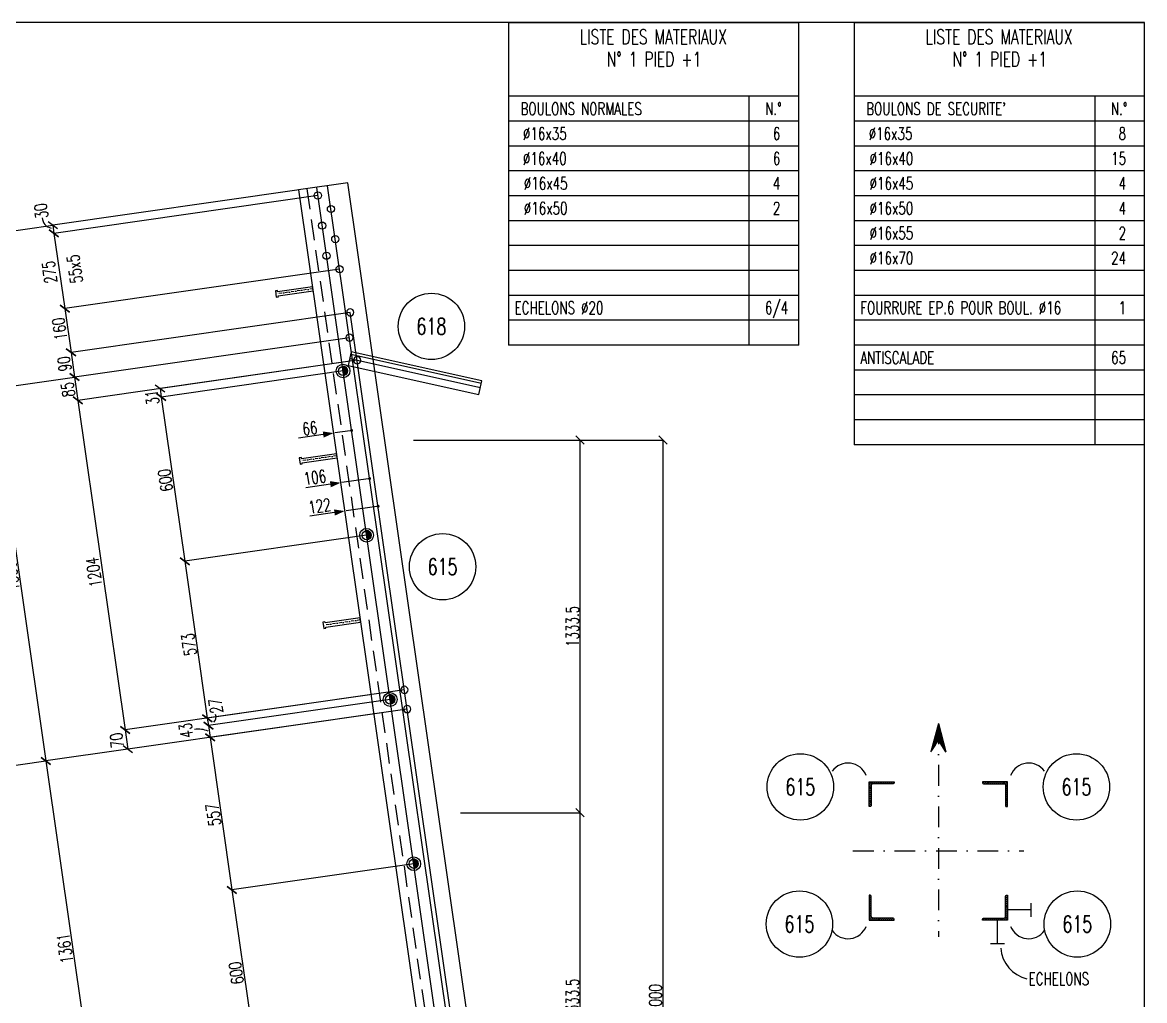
# Model space of a CAD drawing. Extents: x 59442 to 71607, y -56371 to -47761.
# Drawn here: x 67550 to 71607, y -51298 to -47761 of the extents above; entities that cross this region are included whole.
import ezdxf
from ezdxf.enums import TextEntityAlignment as Align

# ---------------------------------------------------------------- set-up
doc = ezdxf.new("R2010")
doc.units = 0
doc.header["$LTSCALE"] = 150
doc.header["$MEASUREMENT"] = 0
doc.linetypes.add('DASHDOT', pattern=[1, 0.5, -0.25, 0, -0.25])
doc.linetypes.add('DASHED', pattern=[0.75, 0.5, -0.25])
doc.layers.get('0').update_dxf_attribs({"linetype": 'CONTINUOUS'})
doc.layers.get('DEFPOINTS').update_dxf_attribs({"linetype": 'CONTINUOUS'})
for name, color, linetype in [('ASSI', 3, 'CONTINUOUS'), ('BOLLINI_1', 7, 'CONTINUOUS'), ('Echelon', 3, 'CONTINUOUS'), ('FORI', 2, 'CONTINUOUS'), ('LINEA_ANG', 2, 'CONTINUOUS'), ('LM', 7, 'CONTINUOUS'), ('LS', 7, 'CONTINUOUS'), ('MZ', 6, 'DASHDOT'), ('QT_MAL', 7, 'CONTINUOUS'), ('QT_MPR', 7, 'CONTINUOUS'), ('QT_MSP', 7, 'CONTINUOUS'), ('TRAT-Y', 7, 'DASHED')]:
    doc.layers.add(name, color=color, linetype=linetype)
doc.styles.add('QUOTE', font='ROMANS8.SHX', dxfattribs={"width": 0.7})
doc.styles.add('RD', font='ROMAND8.SHX', dxfattribs={"width": 0.7})
doc.styles.add('RQL', font='ROMANS8.SHX', dxfattribs={"width": 0.7})
doc.styles.add('RS', font='ROMANS8.shx', dxfattribs={"width": 0.7})
doc.styles.get("Standard").update_dxf_attribs({"font": 'ROMANS8.SHX', "width": 0.7})
doc.dimstyles.new('FRECCE1', dxfattribs={"dimtxt": 45, "dimasz": 5, "dimexe": 0, "dimexo": 0, "dimgap": 1, "dimtad": 1, "dimdec": 0, "dimzin": 0, "dimdsep": 46, "dimtxsty": 'RS', "dimblk1": 'QUOTP', "dimblk2": 'QUOTF', "dimsah": 1, "dimcen": 0, "dimclrd": 2, "dimclre": 2, "dimclrt": 7, "dimadec": 0, "dimazin": 0, "dimtfac": 1, "dimtdec": 0, "dimtix": 1, "dimtmove": 2, "dimatfit": 3, "dimldrblk": 'QUOTP', "dimfxl": 1, "dimtolj": 1, "dimtzin": 0, "dimarcsym": 0})
doc.dimstyles.new('TRATTO', dxfattribs={"dimscale": 0, "dimtxt": 45, "dimasz": 30, "dimexe": 0, "dimexo": 0, "dimgap": 5, "dimtad": 1, "dimrnd": 0.5, "dimdsep": 46, "dimtxsty": 'RS', "dimblk1": 'OBLIQUE', "dimblk2": 'OBLIQUE', "dimsah": 1, "dimcen": 0.09, "dimclrd": 2, "dimclre": 2, "dimclrt": 7, "dimadec": 0, "dimazin": 0, "dimtfac": 1, "dimtix": 1, "dimtmove": 2, "dimatfit": 3, "dimfxl": 1, "dimtolj": 1, "dimtzin": 0, "dimarcsym": 0})

# ---------------------------------------------------------------- blocks, each defined once
blk = doc.blocks.new('16')
blk.add_circle((0, 0), 1)
blk = doc.blocks.new('ASSE98')
blk.add_line((0, 0), (1, 0))
at = {"color": 7, "style": 'QUOTE', "width": 0.5, "flags": 1}
for tag, p in [('TI', (1.38308, 6.82731)), ('DI_S', (1.38308, 6.42178)), ('D_S', (1.38308, 6.02092)), ('E_S', (1.38308, 5.68065)), ('NFORI', (1.36454, 5.29792)), ('ALAR', (1.36349, 4.93246)), ('FAM', (1.3775, 4.54645)), ('ALA', (1.38308, 4.19257)), ('DISP2', (1.38308, 3.84971)), ('DISP1', (1.38308, 3.50686)), ('PINZAF', (1.38308, 3.164)), ('PINZAI', (1.38308, 2.82114)), ('TRP', (1.38308, 2.47829)), ('NP', (1.38308, 2.13543)), ('SV', (1.38308, 1.79257)), ('PESO', (1.38308, 1.44971)), ('QUA', (1.38308, 1.10686)), ('LUN', (1.38308, 0.764)), ('PROF', (1.38308, 0.42114)), ('POS', (1.38308, 0.07829))]:
    blk.add_attdef(tag, p, '', height=0.2, dxfattribs=at)
at = {"color": 7, "flags": 1}
for tag, p in [('LAV1', (3.07431, 6.82847)), ('LAV2', (3.07431, 6.49513)), ('LAV3', (3.07431, 6.1618)), ('LAV4', (3.07431, 5.82847)), ('LAV5', (3.07431, 5.49513)), ('LAV6', (3.07431, 5.1618)), ('LAV7', (3.07431, 4.82847)), ('LAV8', (3.07431, 4.49513)), ('LAV9', (3.07431, 4.1618)), ('LAV10', (3.07431, 3.82847))]:
    blk.add_attdef(tag, p, '', height=0.2, dxfattribs=at)
blk = doc.blocks.new('_OBLIQUE')
at = {"color": 0, "linetype": 'ByBlock'}
blk.add_line((-0.5, -0.5), (0.5, 0.5), dxfattribs=at)
blk = doc.blocks.new('*D18')
at = {"layer": 'DEFPOINTS', "color": 0, "transparency": 16777216}
for p in [(66150.8, -49271.5), (67634.6, -50431.5), (66328, -50619)]:
    blk.add_point(p, dxfattribs=at)
at = {"layer": 'QT_MPR', "color": 2, "lineweight": -2, "transparency": 16777216}
for p, q in [((66150.8, -49271.5), (67441.6, -49086.3)), ((67441.6, -49086.3), (67634.6, -50431.5)), ((66328, -50619), (67634.6, -50431.5))]:
    blk.add_line(p, q, dxfattribs=at)
at = {"layer": 'QT_MPR', "color": 2, "lineweight": -2, "transparency": 16777216, "xscale": 30, "yscale": 30, "zscale": 30}
for p, rotation in [((67441.6, -49086.3), 98.16615670567514), ((67634.6, -50431.5), 278.1661567056751)]:
    blk.add_blockref('_OBLIQUE', p, dxfattribs=dict(at, rotation=rotation))
at = {"layer": 'QT_MPR', "color": 7, "transparency": 16777216, "insert": (67510.9, -49762.8), "char_height": 45, "attachment_point": 5, "rotation": 98.1662, "style": 'RS'}
blk.add_mtext('\\A1;1359', dxfattribs=at)
blk = doc.blocks.new('*D19')
at = {"layer": 'DEFPOINTS', "color": 0, "transparency": 16777216}
for p in [(66328, -50619), (67827.9, -51778.9), (66521.3, -51966.4)]:
    blk.add_point(p, dxfattribs=at)
at = {"layer": 'QT_MPR', "color": 2, "lineweight": -2, "transparency": 16777216}
for p, q in [((66328, -50619), (67634.6, -50431.5)), ((67634.6, -50431.5), (67827.9, -51778.9)), ((66521.3, -51966.4), (67827.9, -51778.9))]:
    blk.add_line(p, q, dxfattribs=at)
at = {"layer": 'QT_MPR', "color": 2, "lineweight": -2, "transparency": 16777216, "xscale": 30, "yscale": 30, "zscale": 30}
for p, rotation in [((67634.6, -50431.5), 98.16615670567514), ((67827.9, -51778.9), 278.1661567056751)]:
    blk.add_blockref('_OBLIQUE', p, dxfattribs=dict(at, rotation=rotation))
at = {"layer": 'QT_MPR', "color": 7, "transparency": 16777216, "insert": (67704, -51109.1), "char_height": 45, "attachment_point": 5, "rotation": 98.1662, "style": 'RS'}
blk.add_mtext('\\A1;1361', dxfattribs=at)
blk = doc.blocks.new('*D34')
at = {"layer": 'DEFPOINTS', "color": 0, "transparency": 16777216}
for p in [(68550.6, -48366.7), (68618.2, -48387.1), (67663.9, -48524)]:
    blk.add_point(p, dxfattribs=at)
at = {"layer": 'QT_MPR', "color": 2, "lineweight": -2, "transparency": 16777216}
for p, q in [((68550.6, -48366.7), (67659.7, -48494.5)), ((68618.2, -48387.1), (67663.9, -48524)), ((67659.7, -48494.5), (67663.9, -48524))]:
    blk.add_line(p, q, dxfattribs=at)
at = {"layer": 'QT_MPR', "color": 2, "lineweight": -2, "transparency": 16777216, "xscale": 30, "yscale": 30, "zscale": 30}
for p, rotation in [((67659.7, -48494.5), 98.16615670567491), ((67663.9, -48524), 278.1661567056749)]:
    blk.add_blockref('_OBLIQUE', p, dxfattribs=dict(at, rotation=rotation))
at = {"layer": 'QT_MPR', "color": 7, "transparency": 16777216, "insert": (67617.9, -48443), "char_height": 45, "attachment_point": 5, "rotation": 98.1662, "style": 'RS'}
blk.add_mtext('\\A1;30', dxfattribs=at)
blk = doc.blocks.new('*D35')
at = {"layer": 'DEFPOINTS', "color": 0, "transparency": 16777216}
for p in [(68618.2, -48387.1), (68696.8, -48653.6), (67703, -48796.2)]:
    blk.add_point(p, dxfattribs=at)
at = {"layer": 'QT_MPR', "color": 2, "lineweight": -2, "transparency": 16777216}
for p, q in [((68618.2, -48387.1), (67663.9, -48524)), ((67663.9, -48524), (67703, -48796.2)), ((68696.8, -48653.6), (67703, -48796.2))]:
    blk.add_line(p, q, dxfattribs=at)
at = {"layer": 'QT_MPR', "color": 2, "lineweight": -2, "transparency": 16777216, "xscale": 30, "yscale": 30, "zscale": 30}
for p, rotation in [((67663.9, -48524), 98.16615670567491), ((67703, -48796.2), 278.1661567056749)]:
    blk.add_blockref('_OBLIQUE', p, dxfattribs=dict(at, rotation=rotation))
at = {"layer": 'QT_MPR', "color": 7, "transparency": 16777216, "insert": (67739.1, -48652.7), "char_height": 45, "attachment_point": 5, "rotation": 98.1662, "style": 'RS'}
blk.add_mtext('\\A1;55x5', dxfattribs=at)
blk = doc.blocks.new('*D36')
at = {"layer": 'DEFPOINTS', "color": 0, "transparency": 16777216}
for p in [(68618.2, -48387.1), (68696.8, -48653.6), (67703, -48796.2)]:
    blk.add_point(p, dxfattribs=at)
at = {"layer": 'QT_MPR', "color": 2, "lineweight": -2, "transparency": 16777216}
for p, q in [((68618.2, -48387.1), (67663.9, -48524)), ((67663.9, -48524), (67703, -48796.2)), ((68696.8, -48653.6), (67703, -48796.2))]:
    blk.add_line(p, q, dxfattribs=at)
at = {"layer": 'QT_MPR', "color": 2, "lineweight": -2, "transparency": 16777216, "xscale": 30, "yscale": 30, "zscale": 30}
for p, rotation in [((67663.9, -48524), 98.16615670567491), ((67703, -48796.2), 278.1661567056749)]:
    blk.add_blockref('_OBLIQUE', p, dxfattribs=dict(at, rotation=rotation))
at = {"layer": 'QT_MPR', "color": 7, "transparency": 16777216, "insert": (67648.4, -48664.4), "char_height": 45, "attachment_point": 5, "rotation": 98.1662, "style": 'RS'}
blk.add_mtext('\\A1;275', dxfattribs=at)
blk = doc.blocks.new('*D37')
at = {"layer": 'DEFPOINTS', "color": 0, "transparency": 16777216}
for p in [(68696.8, -48653.6), (68735.4, -48809.7), (67725.7, -48954.6)]:
    blk.add_point(p, dxfattribs=at)
at = {"layer": 'QT_MPR', "color": 2, "lineweight": -2, "transparency": 16777216}
for p, q in [((68696.8, -48653.6), (67703, -48796.2)), ((67703, -48796.2), (67725.7, -48954.6)), ((68735.4, -48809.7), (67725.7, -48954.6))]:
    blk.add_line(p, q, dxfattribs=at)
at = {"layer": 'QT_MPR', "color": 2, "lineweight": -2, "transparency": 16777216, "xscale": 30, "yscale": 30, "zscale": 30}
for p, rotation in [((67703, -48796.2), 98.16615670567491), ((67725.7, -48954.6), 278.1661567056749)]:
    blk.add_blockref('_OBLIQUE', p, dxfattribs=dict(at, rotation=rotation))
at = {"layer": 'QT_MPR', "color": 7, "transparency": 16777216, "insert": (67684.2, -48869.4), "char_height": 45, "attachment_point": 5, "rotation": 98.1662, "style": 'RS'}
blk.add_mtext('\\A1;160', dxfattribs=at)
blk = doc.blocks.new('*D38')
at = {"layer": 'DEFPOINTS', "color": 0, "transparency": 16777216}
for p in [(68735.4, -48809.7), (68732.3, -48901.1), (67738.5, -49043.7)]:
    blk.add_point(p, dxfattribs=at)
at = {"layer": 'QT_MPR', "color": 2, "lineweight": -2, "transparency": 16777216}
for p, q in [((68735.4, -48809.7), (67725.7, -48954.6)), ((68732.3, -48901.1), (67738.5, -49043.7)), ((67725.7, -48954.6), (67738.5, -49043.7))]:
    blk.add_line(p, q, dxfattribs=at)
at = {"layer": 'QT_MPR', "color": 2, "lineweight": -2, "transparency": 16777216, "xscale": 30, "yscale": 30, "zscale": 30}
for p, rotation in [((67725.7, -48954.6), 98.16615670567491), ((67738.5, -49043.7), 278.1661567056749)]:
    blk.add_blockref('_OBLIQUE', p, dxfattribs=dict(at, rotation=rotation))
at = {"layer": 'QT_MPR', "color": 7, "transparency": 16777216, "insert": (67701.7, -48995.8), "char_height": 45, "attachment_point": 5, "rotation": 98.1662, "style": 'RS'}
blk.add_mtext('\\A1;90', dxfattribs=at)
blk = doc.blocks.new('*D39')
at = {"layer": 'DEFPOINTS', "color": 0, "transparency": 16777216}
for p in [(68732.3, -48901.1), (68760.2, -48983), (67750.6, -49127.8)]:
    blk.add_point(p, dxfattribs=at)
at = {"layer": 'QT_MPR', "color": 2, "lineweight": -2, "transparency": 16777216}
for p, q in [((68732.3, -48901.1), (67738.5, -49043.7)), ((68760.2, -48983), (67750.6, -49127.8)), ((67738.5, -49043.7), (67750.6, -49127.8))]:
    blk.add_line(p, q, dxfattribs=at)
at = {"layer": 'QT_MPR', "color": 2, "lineweight": -2, "transparency": 16777216, "xscale": 30, "yscale": 30, "zscale": 30}
for p, rotation in [((67738.5, -49043.7), 98.16615670567514), ((67750.6, -49127.8), 278.1661567056751)]:
    blk.add_blockref('_OBLIQUE', p, dxfattribs=dict(at, rotation=rotation))
at = {"layer": 'QT_MPR', "color": 7, "transparency": 16777216, "insert": (67714.4, -49088.9), "char_height": 45, "attachment_point": 5, "rotation": 98.1662, "style": 'RS'}
blk.add_mtext('\\A1;85', dxfattribs=at)
blk = doc.blocks.new('*D40')
at = {"layer": 'DEFPOINTS', "color": 0, "transparency": 16777216}
for p in [(68760.2, -48983), (68931.3, -50174.7), (67921.6, -50319.6)]:
    blk.add_point(p, dxfattribs=at)
at = {"layer": 'QT_MPR', "color": 2, "lineweight": -2, "transparency": 16777216}
for p, q in [((68760.2, -48983), (67750.6, -49127.8)), ((67750.6, -49127.8), (67921.6, -50319.6)), ((68931.3, -50174.7), (67921.6, -50319.6))]:
    blk.add_line(p, q, dxfattribs=at)
at = {"layer": 'QT_MPR', "color": 2, "lineweight": -2, "transparency": 16777216, "xscale": 30, "yscale": 30, "zscale": 30}
for p, rotation in [((67750.6, -49127.8), 98.16615670567514), ((67921.6, -50319.6), 278.1661567056751)]:
    blk.add_blockref('_OBLIQUE', p, dxfattribs=dict(at, rotation=rotation))
at = {"layer": 'QT_MPR', "color": 7, "transparency": 16777216, "insert": (67808.7, -49748.8), "char_height": 45, "attachment_point": 5, "rotation": 98.1662, "style": 'RS'}
blk.add_mtext('\\A1;1204', dxfattribs=at)
blk = doc.blocks.new('QUOTP')
at = {"layer": 'ASSI', "color": 2, "const_width": 1.07}
blk.add_lwpolyline([(-0.53, 0, 1), (0.53, 0, 1)], format="xyb", close=True, dxfattribs=at)
blk = doc.blocks.new('QUOTF')
at = {"layer": 'LS', "color": 2}
blk.add_line((7.5, 0), (25.5, 0), dxfattribs=at)
blk.add_solid([(7.5, 2.25), (0, 0), (7.5, -2.25)], dxfattribs=at)
blk = doc.blocks.new('*D128')
at = {"layer": 'DEFPOINTS', "color": 0, "transparency": 16777216}
for p in [(68674.8, -49246.1), (68674.8, -49246.1), (68740.1, -49236.7)]:
    blk.add_point(p, dxfattribs=at)
at = {"layer": 'QT_MAL', "color": 2, "lineweight": -2, "transparency": 16777216}
blk.add_line((68735.1, -49237.4), (68679.7, -49245.4), dxfattribs=at)
at = {"layer": 'QT_MAL', "color": 2, "lineweight": -2, "transparency": 16777216, "xscale": 5, "yscale": 5, "zscale": 5}
for name, p, rotation in [('QUOTF', (68674.8, -49246.1), 188.1661567056749), ('QUOTP', (68740.1, -49236.7), 8.166156705674934)]:
    blk.add_blockref(name, p, dxfattribs=dict(at, rotation=rotation))
at = {"layer": 'QT_MAL', "color": 7, "transparency": 16777216, "insert": (68589.2, -49229.1), "char_height": 45, "attachment_point": 5, "rotation": 8.1662, "style": 'RS'}
blk.add_mtext('\\A1;66', dxfattribs=at)
blk = doc.blocks.new('*D129')
at = {"layer": 'DEFPOINTS', "color": 0, "transparency": 16777216}
for p in [(68805.5, -49410.7), (68700.5, -49425.7), (68700.5, -49425.7)]:
    blk.add_point(p, dxfattribs=at)
at = {"layer": 'QT_MAL', "color": 2, "lineweight": -2, "transparency": 16777216}
blk.add_line((68800.5, -49411.4), (68705.5, -49425), dxfattribs=at)
at = {"layer": 'QT_MAL', "color": 2, "lineweight": -2, "transparency": 16777216, "xscale": 5, "yscale": 5, "zscale": 5}
for name, p, rotation in [('QUOTF', (68700.5, -49425.7), 188.1661567056749), ('QUOTP', (68805.5, -49410.7), 8.166156705674934)]:
    blk.add_blockref(name, p, dxfattribs=dict(at, rotation=rotation))
at = {"layer": 'QT_MAL', "color": 7, "transparency": 16777216, "insert": (68607.5, -49406.6), "char_height": 45, "attachment_point": 5, "rotation": 8.1662, "style": 'RS'}
blk.add_mtext('\\A1;106', dxfattribs=at)
blk = doc.blocks.new('*D130')
at = {"layer": 'DEFPOINTS', "color": 0, "transparency": 16777216}
for p in [(68715.2, -49528), (68715.2, -49528), (68836, -49510.6)]:
    blk.add_point(p, dxfattribs=at)
at = {"layer": 'QT_MAL', "color": 2, "lineweight": -2, "transparency": 16777216}
blk.add_line((68831, -49511.3), (68720.2, -49527.3), dxfattribs=at)
at = {"layer": 'QT_MAL', "color": 2, "lineweight": -2, "transparency": 16777216, "xscale": 5, "yscale": 5, "zscale": 5}
for name, p, rotation in [('QUOTF', (68715.2, -49528), 188.1661567056749), ('QUOTP', (68836, -49510.6), 8.166156705674934)]:
    blk.add_blockref(name, p, dxfattribs=dict(at, rotation=rotation))
at = {"layer": 'QT_MAL', "color": 7, "transparency": 16777216, "insert": (68624.4, -49509.4), "char_height": 45, "attachment_point": 5, "rotation": 8.1662, "style": 'RS'}
blk.add_mtext('\\A1;122', dxfattribs=at)
blk = doc.blocks.new('*D56')
at = {"layer": 'DEFPOINTS', "color": 0, "transparency": 16777216}
for p in [(68964.3, -49271.5), (69866.4, -49271.5), (66771.2, -53313.4)]:
    blk.add_point(p, dxfattribs=at)
at = {"layer": 'LS', "color": 2, "lineweight": -2, "transparency": 16777216}
for p, q in [((68964.3, -49271.5), (69866.4, -49271.5)), ((69866.4, -53313.4), (69866.4, -49271.5)), ((66771.2, -53313.4), (69866.4, -53313.4))]:
    blk.add_line(p, q, dxfattribs=at)
at = {"layer": 'LS', "color": 2, "lineweight": -2, "transparency": 16777216, "xscale": 30, "yscale": 30, "zscale": 30}
for p, rotation in [((69866.4, -49271.5), 90), ((69866.4, -53313.4), 270)]:
    blk.add_blockref('_OBLIQUE', p, dxfattribs=dict(at, rotation=rotation))
at = {"layer": 'LS', "color": 7, "transparency": 16777216, "insert": (69838.9, -51292.5), "char_height": 45, "attachment_point": 5, "rotation": 90, "style": 'RS'}
blk.add_mtext('\\A1;4000', dxfattribs=at)
blk = doc.blocks.new('*D58')
at = {"layer": 'DEFPOINTS', "color": 0, "transparency": 16777216}
for p in [(69134.3, -50619), (69566.4, -50619), (69305.7, -51966.4)]:
    blk.add_point(p, dxfattribs=at)
at = {"layer": 'LS', "color": 2, "lineweight": -2, "transparency": 16777216}
for p, q in [((69134.3, -50619), (69566.4, -50619)), ((69566.4, -51966.4), (69566.4, -50619)), ((69305.7, -51966.4), (69566.4, -51966.4))]:
    blk.add_line(p, q, dxfattribs=at)
at = {"layer": 'LS', "color": 2, "lineweight": -2, "transparency": 16777216, "xscale": 30, "yscale": 30, "zscale": 30}
for p, rotation in [((69566.4, -50619), 90), ((69566.4, -51966.4), 270)]:
    blk.add_blockref('_OBLIQUE', p, dxfattribs=dict(at, rotation=rotation))
at = {"layer": 'LS', "color": 7, "transparency": 16777216, "insert": (69538.9, -51292.7), "char_height": 45, "attachment_point": 5, "rotation": 90, "style": 'RS'}
blk.add_mtext('\\A1;1333.5', dxfattribs=at)
blk = doc.blocks.new('*D59')
at = {"layer": 'DEFPOINTS', "color": 0, "transparency": 16777216}
for p in [(68964.3, -49271.5), (69566.4, -49271.5), (69134.3, -50619)]:
    blk.add_point(p, dxfattribs=at)
at = {"layer": 'LS', "color": 2, "lineweight": -2, "transparency": 16777216}
for p, q in [((68964.3, -49271.5), (69566.4, -49271.5)), ((69566.4, -50619), (69566.4, -49271.5)), ((69134.3, -50619), (69566.4, -50619))]:
    blk.add_line(p, q, dxfattribs=at)
at = {"layer": 'LS', "color": 2, "lineweight": -2, "transparency": 16777216, "xscale": 30, "yscale": 30, "zscale": 30}
for p, rotation in [((69566.4, -49271.5), 90), ((69566.4, -50619), 270)]:
    blk.add_blockref('_OBLIQUE', p, dxfattribs=dict(at, rotation=rotation))
at = {"layer": 'LS', "color": 7, "transparency": 16777216, "insert": (69538.9, -49945.3), "char_height": 45, "attachment_point": 5, "rotation": 90, "style": 'RS'}
blk.add_mtext('\\A1;1333.5', dxfattribs=at)
blk = doc.blocks.new('*X17')
at = {"color": 0}
for p, q in [((117084.5, -38783), (117089.4, -38778.2)), ((117084.5, -38790.1), (117091.5, -38783.1)), ((117084.5, -38797.2), (117091.5, -38790.2)), ((117084.5, -38804.3), (117091.5, -38797.3)), ((117084.5, -38811.3), (117091.5, -38804.3)), ((117084.5, -38818.4), (117091.5, -38811.4)), ((117084.5, -38825.5), (117091.5, -38818.5)), ((117084.5, -38832.5), (117091.5, -38825.5)), ((117084.5, -38839.6), (117091.5, -38832.6)), ((117084.5, -38846.7), (117091.5, -38839.7)), ((117084.5, -38853.8), (117091.5, -38846.8)), ((117084.5, -38860.8), (117091.5, -38853.8)), ((117084.5, -38867.9), (117093.6, -38858.8)), ((117091.6, -38867.9), (117098.6, -38860.9)), ((117098.7, -38867.9), (117105.7, -38860.9)), ((117105.7, -38867.9), (117112.7, -38860.9)), ((117112.8, -38867.9), (117119.8, -38860.9)), ((117119.9, -38867.9), (117126.9, -38860.9)), ((117126.9, -38867.9), (117133.9, -38860.9)), ((117134, -38867.9), (117141, -38860.9)), ((117141.1, -38867.9), (117148.1, -38860.9)), ((117148.2, -38867.9), (117155.2, -38860.9)), ((117155.2, -38867.9), (117162.2, -38860.9)), ((117162.3, -38867.9), (117169.3, -38860.9)), ((117169.4, -38867.9), (117174.2, -38863))]:
    blk.add_line(p, q, dxfattribs=at)
blk = doc.blocks.new('xxx')
blk.add_circle((0, 0), 8)
at = {"color": 3, "style": 'RQL', "width": 0.7}
blk.add_attdef('POS', text='', height=4, dxfattribs=at).set_placement((0, 0), align=Align.MIDDLE)
at = {"color": 3, "style": 'RQL', "width": 0.7, "flags": 1}
blk.add_attdef('POS1', (-0.39, -5.42), '', height=2, dxfattribs=at)
at = {"style": 'RQL', "width": 0.7, "flags": 1}
blk.add_attdef('TIPO', (-0.39, -8.66), '', height=2, dxfattribs=at)
blk = doc.blocks.new('A$C6E393FD9')
at = {"layer": 'Echelon'}
blk.add_lwpolyline([(2.5, 0), (0, 19.8), (168.6, 41.4), (167.9, 47.2), (177.8, 48.5), (181.8, 17.1), (171.9, 15.8), (171.2, 21.6), (2.5, 0)], close=True, dxfattribs=at)
at = {"layer": 'MZ', "ltscale": 0.2}
blk.add_line((1.3, 9.9), (179.8, 32.8), dxfattribs=at)
blk = doc.blocks.new('P20')
at = {"color": 0}
for p, q in [((0, 0.98), (0.02, 1)), ((0, 0.94), (0.06, 1)), ((1, -0.01), (0, 0.99)), ((0, 0.89), (0.1, 0.99)), ((0, 0.85), (0.14, 0.99)), ((0, 0.8), (0.18, 0.98)), ((0, 0.76), (0.22, 0.98)), ((0, 0.71), (0.25, 0.97)), ((0, 0.67), (0.29, 0.96)), ((1, -0.05), (0, 0.95)), ((0, 0.62), (0.32, 0.95)), ((0, 0.58), (0.36, 0.93)), ((0, 0.53), (0.39, 0.92)), ((0, 0.49), (0.42, 0.91)), ((1, -0.09), (0, 0.9)), ((0, 0.44), (0.45, 0.89)), ((0, 0.4), (0.48, 0.88)), ((0.99, -0.13), (0, 0.86)), ((0, 0.35), (0.51, 0.86)), ((0, 0.31), (0.54, 0.84)), ((0, 0.26), (0.56, 0.83)), ((0.99, -0.17), (0, 0.81)), ((0, 0.22), (0.59, 0.81)), ((0, 0.17), (0.61, 0.79)), ((0.98, -0.21), (0, 0.77)), ((0, 0.13), (0.64, 0.77)), ((0, 0.08), (0.66, 0.75)), ((0, 0.04), (0.69, 0.73)), ((0.97, -0.25), (0, 0.72)), ((0, -0.01), (0.71, 0.7)), ((0.96, -0.28), (0, 0.68)), ((0, -0.05), (0.73, 0.68)), ((0, -0.1), (0.75, 0.66)), ((0.95, -0.32), (0, 0.63)), ((0, -0.14), (0.77, 0.63)), ((0, -0.19), (0.79, 0.61)), ((0.94, -0.35), (0, 0.59)), ((0, -0.23), (0.81, 0.58)), ((0, -0.28), (0.83, 0.56)), ((0.92, -0.38), (0, 0.54)), ((0, -0.32), (0.85, 0.53)), ((0.91, -0.41), (0, 0.5)), ((0, -0.36), (0.87, 0.5)), ((0, -0.41), (0.88, 0.47)), ((0.9, -0.44), (0, 0.45)), ((0, -0.45), (0.9, 0.44)), ((0.88, -0.47), (0, 0.41)), ((0, -0.5), (0.91, 0.41)), ((0, -0.54), (0.92, 0.38)), ((0.87, -0.5), (0, 0.36)), ((0, -0.59), (0.94, 0.35)), ((0.85, -0.53), (0, 0.32)), ((0, -0.63), (0.95, 0.31)), ((0, -0.68), (0.96, 0.28)), ((0.83, -0.56), (0, 0.27)), ((0, -0.72), (0.97, 0.25)), ((0.81, -0.58), (0, 0.23)), ((0, -0.77), (0.98, 0.21)), ((0.79, -0.61), (0, 0.18)), ((0, -0.81), (0.99, 0.17)), ((0.77, -0.63), (0, 0.14)), ((0, -0.86), (0.99, 0.13)), ((0.75, -0.66), (0, 0.09)), ((0, -0.9), (1, 0.09)), ((0.73, -0.68), (0, 0.05)), ((0, -0.95), (1, 0.05)), ((0.71, -0.7), (0, 0.01)), ((0, -0.99), (1, 0.01)), ((1, 0.04), (0.04, 1)), ((1, 0.09), (0.09, 1)), ((0.99, 0.14), (0.14, 0.99)), ((0.98, 0.19), (0.19, 0.98)), ((0.97, 0.25), (0.25, 0.97)), ((0.95, 0.31), (0.31, 0.95)), ((0.92, 0.38), (0.38, 0.92)), ((0.88, 0.47), (0.47, 0.88)), ((0.81, 0.59), (0.59, 0.81)), ((0.69, -0.73), (0, -0.04)), ((0.66, -0.75), (0, -0.08)), ((0.64, -0.77), (0, -0.13)), ((0.61, -0.79), (0, -0.17)), ((0.59, -0.81), (0, -0.22)), ((0.56, -0.83), (0, -0.26)), ((0.54, -0.84), (0, -0.31)), ((0.51, -0.86), (0, -0.35)), ((0.48, -0.88), (0, -0.4)), ((0.45, -0.89), (0, -0.44)), ((0.42, -0.91), (0, -0.49)), ((0.39, -0.92), (0, -0.53)), ((0.36, -0.93), (0, -0.58)), ((0.32, -0.95), (0, -0.62)), ((0.29, -0.96), (0, -0.67)), ((0.25, -0.97), (0, -0.71)), ((0.22, -0.98), (0, -0.76)), ((0.18, -0.98), (0, -0.8)), ((0.14, -0.99), (0, -0.85)), ((0.1, -0.99), (0, -0.89)), ((0.04, -1), (1, -0.04)), ((0.09, -1), (1, -0.09)), ((0.14, -0.99), (0.99, -0.14)), ((0.19, -0.98), (0.98, -0.19)), ((0.25, -0.97), (0.97, -0.25)), ((0.31, -0.95), (0.95, -0.31)), ((0.38, -0.92), (0.92, -0.38)), ((0.47, -0.88), (0.88, -0.47)), ((0.59, -0.81), (0.81, -0.59))]:
    blk.add_line(p, q, dxfattribs=at)
for radius in [1.5, 1]:
    blk.add_circle((0, 0), radius)
blk = doc.blocks.new('*D111')
at = {"layer": 'DEFPOINTS', "color": 0, "transparency": 16777216}
for p in [(68760.2, -48983), (68709.2, -49021.6), (68052, -49115.9)]:
    blk.add_point(p, dxfattribs=at)
at = {"layer": 'QT_MSP', "color": 2, "lineweight": -2, "transparency": 16777216}
for p, q in [((68760.2, -48983), (68047.5, -49085.2)), ((68709.2, -49021.6), (68052, -49115.9)), ((68047.5, -49085.2), (68052, -49115.9))]:
    blk.add_line(p, q, dxfattribs=at)
at = {"layer": 'QT_MSP', "color": 2, "lineweight": -2, "transparency": 16777216, "xscale": 30, "yscale": 30, "zscale": 30}
for p, rotation in [((68047.5, -49085.2), 98.16615670567145), ((68052, -49115.9), 278.1661567056715)]:
    blk.add_blockref('_OBLIQUE', p, dxfattribs=dict(at, rotation=rotation))
at = {"layer": 'QT_MSP', "color": 7, "transparency": 16777216, "insert": (68019.4, -49116.9), "char_height": 45, "attachment_point": 5, "rotation": 98.1662, "style": 'RS'}
blk.add_mtext('\\A1;31', dxfattribs=at)
blk = doc.blocks.new('*D112')
at = {"layer": 'DEFPOINTS', "color": 0, "transparency": 16777216}
for p in [(68709.2, -49021.6), (68794.4, -49615.5), (68137.2, -49709.8)]:
    blk.add_point(p, dxfattribs=at)
at = {"layer": 'QT_MSP', "color": 2, "lineweight": -2, "transparency": 16777216}
for p, q in [((68709.2, -49021.6), (68052, -49115.9)), ((68052, -49115.9), (68137.2, -49709.8)), ((68794.4, -49615.5), (68137.2, -49709.8))]:
    blk.add_line(p, q, dxfattribs=at)
at = {"layer": 'QT_MSP', "color": 2, "lineweight": -2, "transparency": 16777216, "xscale": 30, "yscale": 30, "zscale": 30}
for p, rotation in [((68052, -49115.9), 98.16615670567145), ((68137.2, -49709.8), 278.1661567056715)]:
    blk.add_blockref('_OBLIQUE', p, dxfattribs=dict(at, rotation=rotation))
at = {"layer": 'QT_MSP', "color": 7, "transparency": 16777216, "insert": (68067.3, -49416.8), "char_height": 45, "attachment_point": 5, "rotation": 98.1662, "style": 'RS'}
blk.add_mtext('\\A1;600', dxfattribs=at)
blk = doc.blocks.new('*D113')
at = {"layer": 'DEFPOINTS', "color": 0, "transparency": 16777216}
for p in [(68794.4, -49615.5), (68931.3, -50174.7), (68218.6, -50277)]:
    blk.add_point(p, dxfattribs=at)
at = {"layer": 'QT_MSP', "color": 2, "lineweight": -2, "transparency": 16777216}
for p, q in [((68794.4, -49615.5), (68137.2, -49709.8)), ((68137.2, -49709.8), (68218.6, -50277)), ((68931.3, -50174.7), (68218.6, -50277))]:
    blk.add_line(p, q, dxfattribs=at)
at = {"layer": 'QT_MSP', "color": 2, "lineweight": -2, "transparency": 16777216, "xscale": 30, "yscale": 30, "zscale": 30}
for p, rotation in [((68137.2, -49709.8), 98.16615670567145), ((68218.6, -50277), 278.1661567056715)]:
    blk.add_blockref('_OBLIQUE', p, dxfattribs=dict(at, rotation=rotation))
at = {"layer": 'QT_MSP', "color": 7, "transparency": 16777216, "insert": (68152.6, -50010.7), "char_height": 45, "attachment_point": 5, "rotation": 98.1662, "style": 'RS'}
blk.add_mtext('\\A1;573', dxfattribs=at)
blk = doc.blocks.new('*D114')
at = {"layer": 'DEFPOINTS', "color": 0, "transparency": 16777216}
for p in [(68941.2, -50244), (68964.9, -50803.3), (68307.6, -50897.7)]:
    blk.add_point(p, dxfattribs=at)
at = {"layer": 'QT_MSP', "color": 2, "lineweight": -2, "transparency": 16777216}
for p, q in [((68941.2, -50244), (68228.5, -50346.3)), ((68228.5, -50346.3), (68307.6, -50897.7)), ((68964.9, -50803.3), (68307.6, -50897.7))]:
    blk.add_line(p, q, dxfattribs=at)
at = {"layer": 'QT_MSP', "color": 2, "lineweight": -2, "transparency": 16777216, "xscale": 30, "yscale": 30, "zscale": 30}
for p, rotation in [((68228.5, -50346.3), 98.16615670567145), ((68307.6, -50897.7), 278.1661567056715)]:
    blk.add_blockref('_OBLIQUE', p, dxfattribs=dict(at, rotation=rotation))
at = {"layer": 'QT_MSP', "color": 7, "transparency": 16777216, "insert": (68240.8, -50625.9), "char_height": 45, "attachment_point": 5, "rotation": 98.1662, "style": 'RS'}
blk.add_mtext('\\A1;557', dxfattribs=at)
blk = doc.blocks.new('*D115')
at = {"layer": 'DEFPOINTS', "color": 0, "transparency": 16777216}
for p in [(68964.9, -50803.3), (69050.1, -51397.3), (68392.9, -51491.6)]:
    blk.add_point(p, dxfattribs=at)
at = {"layer": 'QT_MSP', "color": 2, "lineweight": -2, "transparency": 16777216}
for p, q in [((68964.9, -50803.3), (68307.6, -50897.7)), ((68307.6, -50897.7), (68392.9, -51491.6)), ((69050.1, -51397.3), (68392.9, -51491.6))]:
    blk.add_line(p, q, dxfattribs=at)
at = {"layer": 'QT_MSP', "color": 2, "lineweight": -2, "transparency": 16777216, "xscale": 30, "yscale": 30, "zscale": 30}
for p, rotation in [((68307.6, -50897.7), 98.16615670567145), ((68392.9, -51491.6), 278.1661567056715)]:
    blk.add_blockref('_OBLIQUE', p, dxfattribs=dict(at, rotation=rotation))
at = {"layer": 'QT_MSP', "color": 7, "transparency": 16777216, "insert": (68323, -51198.5), "char_height": 45, "attachment_point": 5, "rotation": 98.1662, "style": 'RS'}
blk.add_mtext('\\A1;600', dxfattribs=at)
blk = doc.blocks.new('*D169')
at = {"layer": 'DEFPOINTS', "color": 0, "transparency": 16777216}
for p in [(68931.3, -50174.7), (68879.7, -50209.4), (68222.4, -50303.7)]:
    blk.add_point(p, dxfattribs=at)
at = {"layer": 'LS', "color": 2, "lineweight": -2, "transparency": 16777216}
for p, q in [((68931.3, -50174.7), (68218.6, -50277)), ((68879.7, -50209.4), (68222.4, -50303.7)), ((68218.6, -50277), (68222.4, -50303.7))]:
    blk.add_line(p, q, dxfattribs=at)
at = {"layer": 'LS', "color": 2, "lineweight": -2, "transparency": 16777216, "xscale": 30, "yscale": 30, "zscale": 30}
for p, rotation in [((68218.6, -50277), 98.16615670567504), ((68222.4, -50303.7), 278.166156705675)]:
    blk.add_blockref('_OBLIQUE', p, dxfattribs=dict(at, rotation=rotation))
at = {"layer": 'LS', "color": 7, "transparency": 16777216, "insert": (68249.8, -50233), "char_height": 45, "attachment_point": 5, "rotation": 98.1662, "style": 'RS'}
blk.add_mtext('\\A1;27', dxfattribs=at)
blk = doc.blocks.new('*D170')
at = {"layer": 'DEFPOINTS', "color": 0, "transparency": 16777216}
for p in [(68879.7, -50209.4), (68941.2, -50244), (68228.5, -50346.3)]:
    blk.add_point(p, dxfattribs=at)
at = {"layer": 'LS', "color": 2, "lineweight": -2, "transparency": 16777216}
for p, q in [((68879.7, -50209.4), (68222.4, -50303.7)), ((68941.2, -50244), (68228.5, -50346.3)), ((68222.4, -50303.7), (68228.5, -50346.3))]:
    blk.add_line(p, q, dxfattribs=at)
at = {"layer": 'LS', "color": 2, "lineweight": -2, "transparency": 16777216, "xscale": 30, "yscale": 30, "zscale": 30}
for p, rotation in [((68222.4, -50303.7), 98.16615670567504), ((68228.5, -50346.3), 278.166156705675)]:
    blk.add_blockref('_OBLIQUE', p, dxfattribs=dict(at, rotation=rotation))
at = {"layer": 'LS', "color": 7, "transparency": 16777216, "insert": (68141.8, -50321.5), "char_height": 45, "attachment_point": 5, "rotation": 98.1662, "style": 'RS'}
blk.add_mtext('\\A1;43', dxfattribs=at)
blk = doc.blocks.new('*D171')
at = {"layer": 'DEFPOINTS', "color": 0, "transparency": 16777216}
for p in [(68931.3, -50174.7), (68941.2, -50244), (67931.5, -50388.9)]:
    blk.add_point(p, dxfattribs=at)
at = {"layer": 'LS', "color": 2, "lineweight": -2, "transparency": 16777216}
for p, q in [((68931.3, -50174.7), (67921.6, -50319.6)), ((68941.2, -50244), (67931.5, -50388.9)), ((67921.6, -50319.6), (67931.5, -50388.9))]:
    blk.add_line(p, q, dxfattribs=at)
at = {"layer": 'LS', "color": 2, "lineweight": -2, "transparency": 16777216, "xscale": 30, "yscale": 30, "zscale": 30}
for p, rotation in [((67921.6, -50319.6), 98.16615670567504), ((67931.5, -50388.9), 278.166156705675)]:
    blk.add_blockref('_OBLIQUE', p, dxfattribs=dict(at, rotation=rotation))
at = {"layer": 'LS', "color": 7, "transparency": 16777216, "insert": (67891.6, -50357.2), "char_height": 45, "attachment_point": 5, "rotation": 98.1662, "style": 'RS'}
blk.add_mtext('\\A1;70', dxfattribs=at)

msp = doc.modelspace()

# ---------------------------------------------------------------- linework, layer by layer
at = {"layer": 'LINEA_ANG'}
for p, q in [((68726.748, -48341.178), (68548.574, -48366.746)), ((69337.397, -52596.588), (68726.748, -48341.178)), ((68548.574, -48366.746), (69159.222, -52622.156)), ((68738.998, -48952.627), (68728.162, -49001.439)), ((68737.156, -48960.925), (69209.652, -49065.821)), ((69211.495, -49057.523), (68738.998, -48952.627)), ((68728.162, -49001.439), (69200.658, -49106.335)), ((69200.658, -49106.335), (69211.495, -49057.523))]:
    msp.add_line(p, q, dxfattribs=at)
at = {"layer": 'LM'}
for p, q in [((71111.788, -50969.079), (71197.733, -50969.079)), ((71074.033, -51006.834), (71074.033, -51092.779))]:
    msp.add_line(p, q, dxfattribs=at)
at = {"layer": 'LS', "color": 3}
for p, q in [((69307.17, -47761.325), (69307.17, -48928.225)), ((69307.17, -47761.325), (70357.17, -47761.325)), ((70357.17, -48928.225), (70357.17, -47761.325)), ((70557.17, -47761.325), (70557.17, -49288.174)), ((70557.17, -47761.325), (71607.17, -47761.325)), ((70357.17, -48028.325), (69307.17, -48028.325)), ((70176.967, -48028.325), (70176.967, -48928.225)), ((70176.967, -48028.325), (70176.967, -48928.225)), ((71607.17, -48028.325), (70557.17, -48028.325)), ((71426.967, -48028.325), (71426.967, -49288.174)), ((71426.967, -48028.325), (71426.967, -49288.174)), ((70357.17, -48118.313), (69307.17, -48118.313)), ((71607.17, -48118.313), (70557.17, -48118.313)), ((70357.17, -48928.225), (69307.17, -48928.225)), ((71607.17, -49288.174), (70557.17, -49288.174))]:
    msp.add_line(p, q, dxfattribs=at)
at = {"layer": 'LS', "color": 6}
for p, q in [((70357.17, -48208.3), (69307.17, -48208.3)), ((71607.17, -48208.3), (70557.17, -48208.3)), ((70357.17, -48298.3), (69307.17, -48298.3)), ((71607.17, -48298.3), (70557.17, -48298.3)), ((69224.58, -52612.97), (68613.932, -48357.561)), ((69264.174, -52607.289), (68653.526, -48351.879)), ((70357.17, -48388.288), (69307.17, -48388.288)), ((70357.17, -48388.3), (69307.17, -48388.3)), ((71607.17, -48388.288), (70557.17, -48388.288)), ((71607.17, -48388.3), (70557.17, -48388.3)), ((70357.17, -48478.275), (69307.17, -48478.275)), ((71607.17, -48478.275), (70557.17, -48478.275)), ((70357.17, -48568.262), (69307.17, -48568.262)), ((71607.17, -48568.25), (70557.17, -48568.25)), ((70357.17, -48658.25), (69307.17, -48658.25)), ((71607.17, -48658.25), (70557.17, -48658.25)), ((70357.17, -48748.237), (69307.17, -48748.237)), ((71607.17, -48748.237), (70557.17, -48748.237)), ((69134.564, -51591.433), (68735.391, -48809.728)), ((70357.17, -48838.225), (69307.17, -48838.225)), ((71607.17, -48838.225), (70557.17, -48838.225)), ((71607.17, -48928.212), (70557.17, -48928.212)), ((71607.17, -49018.212), (70557.17, -49018.212)), ((71607.17, -49108.199), (70557.17, -49108.199)), ((71607.17, -49108.199), (70557.17, -49108.199)), ((71607.17, -49198.187), (70557.17, -49198.187)), ((70861.801, -50296.086), (70834.886, -50399.056)), ((70861.801, -50303.678), (70838.251, -50393.777)), ((70861.801, -50296.086), (70888.716, -50399.056)), ((70861.801, -50303.678), (70885.352, -50393.777)), ((70861.801, -50311.27), (70841.615, -50388.498)), ((70861.801, -50318.862), (70844.98, -50383.219)), ((70861.801, -50326.455), (70848.344, -50377.94)), ((70861.801, -50334.047), (70851.708, -50372.661)), ((70861.801, -50341.639), (70855.073, -50367.382)), ((70861.801, -50311.27), (70881.988, -50388.498)), ((70861.801, -50318.862), (70878.623, -50383.219)), ((70861.801, -50326.455), (70875.259, -50377.94)), ((70861.801, -50334.047), (70871.895, -50372.661)), ((70861.801, -50341.639), (70868.53, -50367.382)), ((70834.886, -50399.056), (70861.801, -50356.823)), ((70861.801, -50349.231), (70858.437, -50362.103)), ((70861.801, -50349.231), (70858.437, -50362.103)), ((70861.801, -50349.231), (70865.166, -50362.103)), ((70861.801, -50349.231), (70865.166, -50362.103)), ((70888.716, -50399.056), (70861.801, -50356.823)), ((70889.356, -50400.06), (70861.801, -50356.823))]:
    msp.add_line(p, q, dxfattribs=at)
at = {"layer": 'LS', "color": 2}
for p, q in [((67362.721, -48536.915), (67659.679, -48494.302)), ((67441.559, -49086.314), (67738.517, -49043.7)), ((67931.549, -50388.873), (67634.591, -50431.486))]:
    msp.add_line(p, q, dxfattribs=at)
at = {"layer": 'LS', "color": 0}
for p, q in [((71197.733, -50995.569), (71197.733, -50945.705)), ((71100.523, -51092.779), (71050.659, -51092.779))]:
    msp.add_line(p, q, dxfattribs=at)
at = {"layer": 'LS', "color": 8}
msp.add_lwpolyline([(59442.17, -47761.325), (59442.17, -56371.325), (68982.17, -56371.325), (68982.17, -55171.325), (71607.17, -55171.325), (71607.17, -47761.325), (59442.17, -47761.325)], close=True, dxfattribs=at)
at = {"layer": 'LS', "color": 6}
for points in [[(70611.801, -50506.861), (70701.801, -50506.861), (70701.801, -50510.361, -0.41421356), (70698.301, -50513.861), (70625.801, -50513.861, 0.41421356), (70618.801, -50520.861), (70618.801, -50593.361, -0.41421356), (70615.301, -50596.861), (70611.801, -50596.861)], [(71111.801, -50506.861), (71021.801, -50506.861), (71021.801, -50510.361, 0.41421356), (71025.301, -50513.861), (71097.801, -50513.861, -0.41421356), (71104.801, -50520.861), (71104.801, -50593.361, 0.41421356), (71108.301, -50596.861), (71111.801, -50596.861)], [(70611.801, -51006.834), (70701.801, -51006.834), (70701.801, -51003.334, 0.41421356), (70698.301, -50999.834), (70625.801, -50999.834, -0.41421356), (70618.801, -50992.834), (70618.801, -50920.334, 0.41421356), (70615.301, -50916.834), (70611.801, -50916.834)], [(71111.801, -51006.834), (71021.801, -51006.834), (71021.801, -51003.334, -0.41421356), (71025.301, -50999.834), (71097.801, -50999.834, 0.41421356), (71104.801, -50992.834), (71104.801, -50920.334, -0.41421356), (71108.301, -50916.834), (71111.801, -50916.834)]]:
    msp.add_lwpolyline(points, format="xyb", close=True, dxfattribs=at)
at = {"layer": 'LS', "color": 2}
msp.add_arc((67660.53, -48466.887), 38.569, 180.801046, 260.897346, dxfattribs=at)
at = {"layer": 'LS', "color": 6}
for centre, radius, start, end in [((68226.889, -50273.399), 23.622, 310.134043, 23.801315), ((68186.593, -50400.601), 84.02, 65.402849, 99.653472), ((70535.364, -50509.77), 70.375, 21.550402, 144.593476), ((71188.239, -50509.77), 70.375, 35.406524, 158.449598), ((70535.364, -51003.926), 70.375, 215.406524, 338.449598), ((71188.239, -51003.926), 70.375, 201.550402, 324.593476), ((71209.257, -51100.031), 122.028, 183.979904, 257.138908)]:
    msp.add_arc(centre, radius, start, end, dxfattribs=at)
at = {"layer": 'MZ'}
for p, q in [((70861.801, -50296.086), (70861.801, -51066.971)), ((70552.953, -50756.848), (71170.65, -50756.848))]:
    msp.add_line(p, q, dxfattribs=at)
at = {"layer": 'TRAT-Y'}
msp.add_line((68578.269, -48362.485), (69188.918, -52617.894), dxfattribs=at)

# ---------------------------------------------------------------- block references
at = {"layer": 'ASSI'}
for p, xscale, rotation in [((68548.574, -48366.746), 4299, 278.1661567056715), ((69206.076, -49081.929), 484, 167.4831127130221)]:
    msp.add_blockref('ASSE98', p, dxfattribs=dict(at, xscale=xscale, rotation=rotation))
at = {"layer": 'BOLLINI_1'}
for p, xscale, yscale, zscale, values in [((69028.829, -48860.246), 14.99850000000172, 14.99850000000172, 14.99850000000172, {'POS': '618'}), ((69069.331, -49729.227), 14.99850000000172, 14.99850000000172, 14.99850000000172, {'POS': '615'}), ((70362.623, -50525.3), 14.99962500005516, 14.99962500005516, 14.99962500005516, {'POS': '615'}), ((71360.98, -50525.3), 14.99962500005516, 14.99962500005516, 14.99962500005516, {'POS': '615'}), ((70359.424, -51021.293), 14.99962500005516, 14.99962500005516, 14.99962500005516, {'POS': '615'}), ((71364.178, -51021.293), 14.99962500005516, 14.99962500005516, 14.99962500005516, {'POS': '615'})]:
    msp.add_blockref('xxx', p, dxfattribs=dict(at, xscale=xscale, yscale=yscale, zscale=zscale)).add_auto_attribs(values)
at = {"layer": 'FORI'}
for name, p, xscale, yscale, zscale, rotation in [('16', (68618.169, -48387.093), 13, 13, 13, 359.9999999999915), ('16', (68665.576, -48435.853), 13, 13, 13, 359.9999999999915), ('16', (68633.794, -48495.978), 13, 13, 13, 359.9999999999915), ('16', (68681.201, -48544.738), 13, 13, 13, 359.9999999999915), ('16', (68649.419, -48604.862), 13, 13, 13, 359.9999999999915), ('16', (68696.826, -48653.623), 13, 13, 13, 359.9999999999915), ('16', (68735.391, -48809.728), -13, 13, 13, 15.65725739534665), ('16', (68732.337, -48901.088), -13, 13, 13, 16.33231341134668), ('16', (68760.249, -48982.953), -13, 13, 13, 16.33231341134668), ('16', (68760.249, -48982.953), -13, 13, 13, 16.33231341134963), ('P20', (68709.22, -49021.593), 16.5, 16.5, 16.5, 7.543052222774039), ('P20', (68794.446, -49615.51), 16.5, 16.5, 16.5, 7.543052222774039), ('P20', (68879.673, -50209.426), 16.5, 16.5, 16.5, 7.543052222774039), ('16', (68931.263, -50174.698), -13, 13, 13, 16.33231341134739), ('16', (68941.206, -50243.988), -13, 13, 13, 16.33231341134668), ('P20', (68964.899, -50803.342), 16.5, 16.5, 16.5, 7.543052222774039)]:
    msp.add_blockref(name, p, dxfattribs=dict(at, xscale=xscale, yscale=yscale, zscale=zscale, rotation=rotation))
at = {"layer": 'LS', "color": 6, "xscale": -0.7500000000000001, "yscale": 0.7500000000000001, "zscale": 0.75, "rotation": 15.46336600834773}
for p in [(68602.757, -48731.028), (68689.404, -49334.842), (68774.63, -49928.759)]:
    msp.add_blockref('A$C6E393FD9', p, dxfattribs=at)
at = {"layer": 'LS', "color": 6, "xscale": -1, "rotation": 180}
msp.add_blockref('*X17', (-46472.7, -89374.747), dxfattribs=at)
at = {"layer": 'LS', "color": 6, "rotation": 180}
msp.add_blockref('*X17', (188196.303, -89374.747), dxfattribs=at)
at = {"layer": 'LS', "color": 6}
msp.add_blockref('*X17', (-46472.7, -12138.948), dxfattribs=at)
at = {"layer": 'LS', "color": 6, "xscale": -1}
msp.add_blockref('*X17', (188196.303, -12138.948), dxfattribs=at)

# ---------------------------------------------------------------- texts
at = {"color": 7, "style": 'RS', "width": 0.7}
msp.add_text('ECHELONS', height=45, dxfattribs=at).set_placement((71188.037, -51242.065))
at = {"layer": 'LM', "style": 'RD', "width": 0.7}
for s, p in [('LISTE DES MATERIAUX', (69830.902, -47813.139)), ('LISTE DES MATERIAUX', (71080.902, -47813.139)), ('N%%D 1 PIED +1', (69833.838, -47894.141)), ('N%%D 1 PIED +1', (71083.838, -47894.141))]:
    msp.add_text(s, height=52.49475, dxfattribs=at).set_placement(p, align=Align.MIDDLE)
at = {"layer": 'LM', "char_height": 44.9937, "style": 'RD'}
for s, insert, attachment_point in [('BOULONS NORMALES', (69350.979, -48073.319), 4), ('N.°', (70294.929, -48073.319), 6), ("BOULONS DE SECURITE'", (70600.979, -48073.319), 4), ('N.°', (71544.929, -48073.319), 6)]:
    msp.add_mtext(s, dxfattribs=dict(at, insert=insert, attachment_point=attachment_point))
at = {"layer": 'LS', "color": 7, "style": 'RS', "width": 0.7}
for s, p in [('∅16x35', (69359.8, -48185.834)), ('∅16x35', (70609.8, -48185.834)), ('∅16x40', (69359.8, -48275.821)), ('∅16x40', (70612.958, -48275.778)), ('∅16x45', (69362.958, -48365.778)), ('∅16x45', (70612.958, -48365.778)), ('∅16x50', (69362.958, -48455.766)), ('∅16x50', (70612.958, -48455.753)), ('∅16x55', (70612.958, -48545.728)), ('∅16x70', (70612.958, -48635.74)), ('ECHELONS %%C20', (69329.468, -48815.753)), ('FOURRURE EP.6 POUR BOUL. %%C16', (70579.468, -48815.74)), ('ANTISCALADE', (70579.468, -48995.728))]:
    msp.add_text(s, height=44.9937, dxfattribs=at).set_placement(p)
for s, height, p in [('6', 44.994, (70290.212, -48185.791)), ('8', 44.994, (71540.212, -48185.791)), ('6', 44.994, (70290.212, -48275.778)), ('15', 44.9937, (71540.212, -48275.778)), ('4', 44.994, (70290.212, -48365.778)), ('4', 44.994, (71540.212, -48365.778)), ('2', 44.994, (70290.212, -48455.766)), ('4', 44.994, (71540.212, -48455.778)), ('2', 44.994, (71540.212, -48545.753)), ('24', 44.9937, (71540.212, -48635.74)), ('6/4', 44.9937, (70318.339, -48815.728)), ('1', 44.994, (71540.212, -48815.715)), ('65', 44.9937, (71540.212, -48995.703))]:
    msp.add_text(s, height=height, dxfattribs=at).set_placement(p, align=Align.RIGHT)

# ---------------------------------------------------------------- dimensions: what is measured, and where the dimension line sits
at = {"layer": 'LS', "color": 6}
for base, p1, p2, text, picture, middle in [((69866.436, -49271.539), (66771.191, -53313.371), (68964.291, -49271.539), '4000', '*D56', (69838.936, -51292.455)), ((69566.436, -49271.539), (69134.315, -50618.985), (68964.291, -49271.539), '1333.5', '*D59', (69538.936, -49945.262)), ((69566.436, -50618.985), (69305.718, -51966.43), (69134.315, -50618.985), '1333.5', '*D58', (69538.936, -51292.708))]:
    dim = msp.add_linear_dim(base=base, p1=p1, p2=p2, angle=90, text=text, dimstyle='TRATTO', override={"dimscale": 1}, dxfattribs=at)
    dim.commit()
    dim.dimension.update_dxf_attribs({"geometry": picture, "text_midpoint": middle})
at = {"layer": 'LS'}
for base, p1, p2, picture, middle in [((67931.549, -50388.873), (68931.263, -50174.698), (68941.206, -50243.988), '*D171', (67891.605, -50357.245)), ((68222.406, -50303.743), (68931.263, -50174.698), (68879.673, -50209.426), '*D169', (68249.799, -50232.966)), ((68228.507, -50346.26), (68879.673, -50209.426), (68941.206, -50243.988), '*D170', (68141.772, -50321.474))]:
    dim = msp.add_linear_dim(base=base, p1=p1, p2=p2, angle=278.166157, dimstyle='TRATTO', override={"dimscale": 1}, dxfattribs=at)
    dim.commit()
    dim.dimension.update_dxf_attribs({"geometry": picture, "text_midpoint": middle, "dimtype": 160})
at = {"layer": 'QT_MAL'}
for base, p1, p2, picture, middle in [((68674.757, -49246.08), (68740.088, -49236.705), (68674.757, -49246.08), '*D128', (68589.22, -49229.098)), ((68700.539, -49425.743), (68805.464, -49410.686), (68700.539, -49425.743), '*D129', (68607.492, -49406.616)), ((68715.208, -49527.969), (68835.971, -49510.64), (68715.208, -49527.969), '*D130', (68624.371, -49509.371))]:
    dim = msp.add_linear_dim(base=base, p1=p1, p2=p2, angle=188.166157, dimstyle='FRECCE1', dxfattribs=at)
    dim.commit()
    dim.dimension.update_dxf_attribs({"geometry": picture, "text_midpoint": middle, "dimtype": 160})
at = {"layer": 'QT_MPR'}
for base, p1, p2, text, picture, middle in [((67663.944, -48524.024), (68550.581, -48366.652), (68618.169, -48387.093), '30', '*D34', (67617.918, -48442.996)), ((67703.006, -48796.235), (68618.169, -48387.093), (68696.826, -48653.623), '275', '*D36', (67648.437, -48664.425)), ((67703.006, -48796.235), (68618.169, -48387.093), (68696.826, -48653.623), '55x5', '*D35', (67739.13, -48652.679)), ((67725.733, -48954.613), (68696.826, -48653.623), (68735.391, -48809.728), '160', '*D37', (67684.185, -48869.353)), ((67738.517, -49043.7), (68735.391, -48809.728), (68732.337, -48901.088), '90', '*D38', (67701.697, -48995.753)), ((67750.591, -49127.838), (68732.337, -48901.088), (68760.249, -48982.953), '85', '*D39', (67714.394, -49088.931)), ((67634.591, -50431.486), (66150.781, -49271.539), (66327.975, -50618.985), '1359', '*D18', (67510.854, -49762.806)), ((67827.948, -51778.932), (66327.975, -50618.985), (66521.333, -51966.43), '1361', '*D19', (67704.048, -51109.115))]:
    dim = msp.add_linear_dim(base=base, p1=p1, p2=p2, angle=98.166157, text=text, dimstyle='TRATTO', override={"dimscale": 1}, dxfattribs=at)
    dim.commit()
    dim.dimension.update_dxf_attribs({"geometry": picture, "text_midpoint": middle, "dimtype": 160})
dim = msp.add_linear_dim(base=(67921.606, -50319.583), p1=(68760.249, -48982.953), p2=(68931.263, -50174.698), angle=98.166157, dimstyle='TRATTO', override={"dimscale": 1}, dxfattribs=at)
dim.commit()
dim.dimension.update_dxf_attribs({"geometry": '*D40', "text_midpoint": (67808.659, -49748.836), "dimtype": 160})
at = {"layer": 'QT_MSP'}
for base, p1, p2, text, picture, middle in [((68051.953, -49115.911), (68760.249, -48982.953), (68709.22, -49021.593), '31', '*D111', (68019.408, -49116.872)), ((68137.179, -49709.827), (68709.22, -49021.593), (68794.446, -49615.51), '600', '*D112', (68067.345, -49416.775)), ((68307.632, -50897.659), (68941.206, -50243.988), (68964.899, -50803.342), '557', '*D114', (68240.848, -50625.866)), ((68392.859, -51491.576), (68964.899, -50803.342), (69050.126, -51397.258), '600', '*D115', (68323.024, -51198.524))]:
    dim = msp.add_linear_dim(base=base, p1=p1, p2=p2, angle=98.166157, text=text, dimstyle='TRATTO', override={"dimscale": 1}, dxfattribs=at)
    dim.commit()
    dim.dimension.update_dxf_attribs({"geometry": picture, "text_midpoint": middle, "dimtype": 160})
dim = msp.add_linear_dim(base=(68218.564, -50276.97), p1=(68794.446, -49615.51), p2=(68931.263, -50174.698), angle=98.166157, dimstyle='TRATTO', override={"dimscale": 1}, dxfattribs=at)
dim.commit()
dim.dimension.update_dxf_attribs({"geometry": '*D113', "text_midpoint": (68152.571, -50010.691), "dimtype": 160})

doc.saveas('drawing.dxf')
